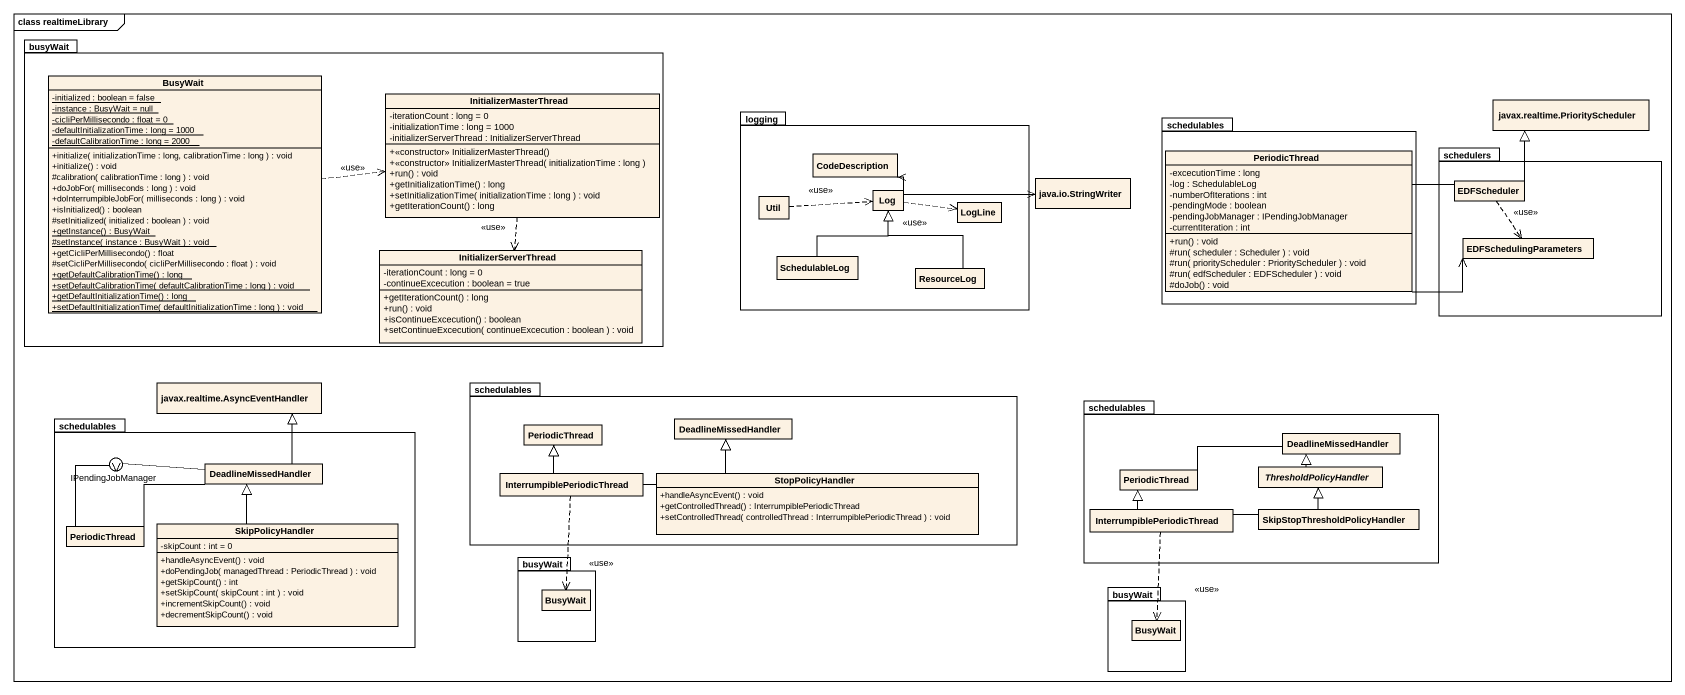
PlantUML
@startuml
mainframe class realtimeLibrary
allowmixing
hide circle
hide empty members
skinparam classAttributeIconSize 0
package busyWait {
  class BusyWait {
    {static} -initialized : boolean = false
    {static} -instance : BusyWait = null
    {static} -cicliPerMillisecondo : float = 0
    {static} -defaultInitializationTime : long = 1000
    {static} -defaultCalibrationTime : long = 2000
    +initialize( initializationTime : long, calibrationTime : long ) : void
    +initialize() : void
    #calibration( calibrationTime : long ) : void
    +doJobFor( milliseconds : long ) : void
    +doInterrumpibleJobFor( milliseconds : long ) : void
    +isInitialized() : boolean
    #setInitialized( initialized : boolean ) : void
    {static} +getInstance() : BusyWait
    {static} #setInstance( instance : BusyWait ) : void
    +getCicliPerMillisecondo() : float
    #setCicliPerMillisecondo( cicliPerMillisecondo : float ) : void
    {static} +getDefaultCalibrationTime() : long
    {static} +setDefaultCalibrationTime( defaultCalibrationTime : long ) : void
    {static} +getDefaultInitializationTime() : long
    {static} +setDefaultInitializationTime( defaultInitializationTime : long ) : void
  }
  class InitializerMasterThread {
    -iterationCount : long = 0
    -initializationTime : long = 1000
    -initializerServerThread : InitializerServerThread
    +<<constructor>> InitializerMasterThread()
    +<<constructor>> InitializerMasterThread( initializationTime : long )
    +run() : void
    +getInitializationTime() : long
    +setInitializationTime( initializationTime : long ) : void
    +getIterationCount() : long
  }
  class InitializerServerThread {
    -iterationCount : long = 0
    -continueExcecution : boolean = true
    +getIterationCount() : long
    +run() : void
    +isContinueExcecution() : boolean
    +setContinueExcecution( continueExcecution : boolean ) : void
  }
}
package logging {
  class CodeDescription
  class Util
  class Log
  class LogLine
  class SchedulableLog
  class ResourceLog
}
package schedulables {
  class PeriodicThread {
    -excecutionTime : long
    -log : SchedulableLog
    -numberOfIterations : int
    -pendingMode : boolean
    -pendingJobManager : IPendingJobManager
    -currentIteration : int
    +run() : void
    #run( scheduler : Scheduler ) : void
    #run( priorityScheduler : PriorityScheduler ) : void
    #run( edfScheduler : EDFScheduler ) : void
    #doJob() : void
  }
}
class "javax.realtime.PriorityScheduler" as javax_realtime
package schedulers {
  class EDFScheduler
  class EDFSchedulingParameters
}
class "java.io.StringWriter" as java_io_StringWriter
class "javax.realtime.AsyncEventHandler" as javax_realtime_2
package "schedulables" as schedulables_2 {
  class "PeriodicThread" as PeriodicThread_2
  class DeadlineMissedHandler
  class InterrumpiblePeriodicThread
  class StopPolicyHandler {
    +handleAsyncEvent() : void
    +getControlledThread() : InterrumpiblePeriodicThread
    +setControlledThread( controlledThread : InterrumpiblePeriodicThread ) : void
  }
}
package "schedulables" as schedulables_3 {
  class "DeadlineMissedHandler" as DeadlineMissedHandler_2
  class "PeriodicThread" as PeriodicThread_3
  abstract class ThresholdPolicyHandler
  class "InterrumpiblePeriodicThread" as InterrumpiblePeriodicThread_2
  class "SkipStopThresholdPolicyHandler" as SkipStopThresholdPolicyHandl
}
package "schedulables" as schedulables_4 {
  class "DeadlineMissedHandler" as DeadlineMissedHandler_3
  class "PeriodicThread" as PeriodicThread_4
  class SkipPolicyHandler {
    -skipCount : int = 0
    +handleAsyncEvent() : void
    +doPendingJob( managedThread : PeriodicThread ) : void
    +getSkipCount() : int
    +setSkipCount( skipCount : int ) : void
    +incrementSkipCount() : void
    +decrementSkipCount() : void
  }
}
() IPendingJobManager
package "busyWait" as busyWait_2 {
  class "BusyWait" as BusyWait_2
}
package "busyWait" as busyWait_3 {
  class "BusyWait" as BusyWait_3
}
schedulables_4 -left- IPendingJobManager
BusyWait .right.> InitializerMasterThread : <<use>>
InitializerMasterThread ..> InitializerServerThread : <<use>>
PeriodicThread -right- EDFScheduler
PeriodicThread -right-> EDFSchedulingParameters
Util .right.> Log : <<use>>
Log -up-> CodeDescription
Log .right.> LogLine : <<use>>
Log -right-> java_io_StringWriter
EDFScheduler -up-|> javax_realtime
EDFScheduler ..> EDFSchedulingParameters : <<use>>
SchedulableLog -up-|> Log
ResourceLog -up-|> Log
DeadlineMissedHandler_3 -up-|> javax_realtime_2
DeadlineMissedHandler_3 -left- IPendingJobManager
InterrumpiblePeriodicThread -up-|> PeriodicThread_2
InterrumpiblePeriodicThread -right- StopPolicyHandler
InterrumpiblePeriodicThread ..> BusyWait_2 : <<use>>
StopPolicyHandler -up-|> DeadlineMissedHandler
PeriodicThread_3 -right- DeadlineMissedHandler_2
ThresholdPolicyHandler -up-|> DeadlineMissedHandler_2
InterrumpiblePeriodicThread_2 -up-|> PeriodicThread_3
InterrumpiblePeriodicThread_2 -right- SkipStopThresholdPolicyHandl
InterrumpiblePeriodicThread_2 ..> BusyWait_3 : <<use>>
SkipStopThresholdPolicyHandl -up-|> ThresholdPolicyHandler
PeriodicThread_4 -up-> IPendingJobManager
PeriodicThread_4 -right- DeadlineMissedHandler_3
SkipPolicyHandler -up-|> DeadlineMissedHandler_3
@enduml
